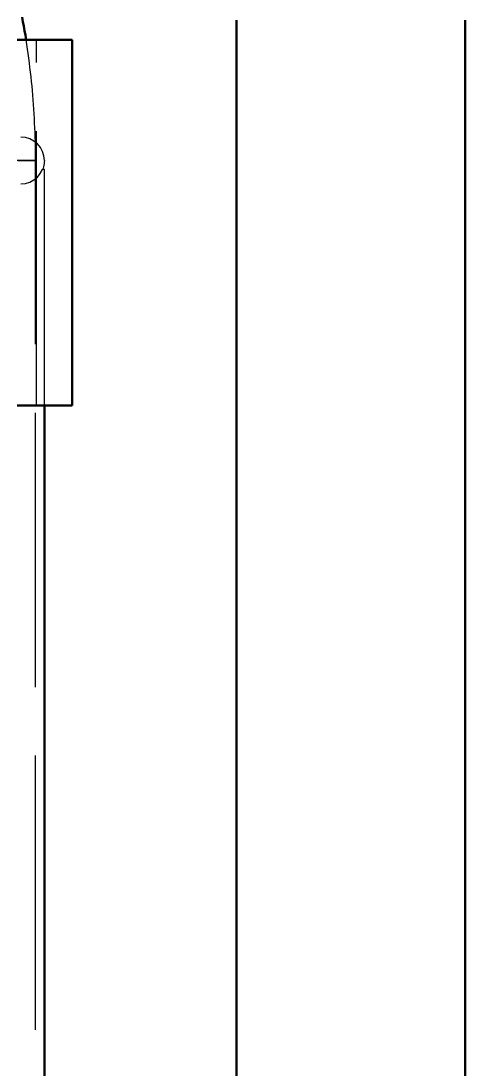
# Model space of a CAD drawing. Header units: millimetres. Extents: x 0 to 594, y 0 to 420.
# Drawn here: x 242.14 to 247, y 334.36 to 345.83 of the extents above; entities that cross this region are included whole.
import ezdxf

# ---------------------------------------------------------------- set-up
doc = ezdxf.new("R2010")
doc.units = ezdxf.units.MM
doc.linetypes.add('ISO02-TRAZOS', pattern=[3.75, 3, -0.75])
doc.layers.add('01-VISIBLE', color=7, linetype='CONTINUOUS', lineweight=50)
doc.layers.add('02-OCULTA', color=4, linetype='ISO02-TRAZOS', lineweight=25)

msp = doc.modelspace()

# ---------------------------------------------------------------- linework, layer by layer
at = {"layer": '01-VISIBLE'}
for p, q in [((242.7, 341.62), (242.7, 345.62)), ((244.5, 288.791), (244.5, 341.875)), ((247, 288.791), (247, 341.875)), ((242.396, 316.833), (242.396, 341.62))]:
    msp.add_line(p, q, dxfattribs=at)
for points in [[(242.196, 345.62), (242.188, 345.669), (242.18, 345.719), (242.171, 345.768), (242.162, 345.817), (242.153, 345.866)], [(244.5, 341.875), (244.5, 341.925), (244.5, 341.975), (244.5, 342.025), (244.5, 342.075), (244.5, 342.126), (244.5, 342.176), (244.5, 342.226), (244.5, 342.276), (244.5, 342.326), (244.5, 342.376), (244.5, 342.426), (244.5, 342.476), (244.5, 342.527), (244.5, 342.577), (244.5, 342.627), (244.5, 342.677), (244.5, 342.727), (244.5, 342.777), (244.5, 342.827), (244.5, 342.877), (244.5, 342.927), (244.5, 342.978), (244.5, 343.028), (244.5, 343.078), (244.5, 343.128), (244.5, 343.178), (244.5, 343.228), (244.5, 343.278), (244.5, 343.328), (244.5, 343.379), (244.5, 343.429), (244.5, 343.479), (244.5, 343.529), (244.5, 343.579), (244.5, 343.629), (244.5, 343.679), (244.5, 343.729), (244.5, 343.779), (244.5, 343.83), (244.5, 343.88), (244.5, 343.93), (244.5, 343.98), (244.5, 344.03), (244.5, 344.08), (244.5, 344.13), (244.5, 344.18), (244.5, 344.23), (244.5, 344.281), (244.5, 344.331), (244.5, 344.381), (244.5, 344.431), (244.5, 344.481), (244.5, 344.531), (244.5, 344.581), (244.5, 344.631), (244.5, 344.682), (244.5, 344.732), (244.5, 344.782), (244.5, 344.832), (244.5, 344.882), (244.5, 344.932), (244.5, 344.982), (244.5, 345.032), (244.5, 345.082), (244.5, 345.133), (244.5, 345.183), (244.5, 345.233), (244.5, 345.283), (244.5, 345.333), (244.5, 345.383), (244.5, 345.433), (244.5, 345.483), (244.5, 345.534), (244.5, 345.584), (244.5, 345.634), (244.5, 345.684), (244.5, 345.734), (244.5, 345.784), (244.5, 345.834)], [(247, 341.875), (247, 341.925), (247, 341.975), (247, 342.025), (247, 342.075), (247, 342.126), (247, 342.176), (247, 342.226), (247, 342.276), (247, 342.326), (247, 342.376), (247, 342.426), (247, 342.476), (247, 342.527), (247, 342.577), (247, 342.627), (247, 342.677), (247, 342.727), (247, 342.777), (247, 342.827), (247, 342.877), (247, 342.927), (247, 342.978), (247, 343.028), (247, 343.078), (247, 343.128), (247, 343.178), (247, 343.228), (247, 343.278), (247, 343.328), (247, 343.379), (247, 343.429), (247, 343.479), (247, 343.529), (247, 343.579), (247, 343.629), (247, 343.679), (247, 343.729), (247, 343.779), (247, 343.83), (247, 343.88), (247, 343.93), (247, 343.98), (247, 344.03), (247, 344.08), (247, 344.13), (247, 344.18), (247, 344.23), (247, 344.281), (247, 344.331), (247, 344.381), (247, 344.431), (247, 344.481), (247, 344.531), (247, 344.581), (247, 344.631), (247, 344.682), (247, 344.732), (247, 344.782), (247, 344.832), (247, 344.882), (247, 344.932), (247, 344.982), (247, 345.032), (247, 345.082), (247, 345.133), (247, 345.183), (247, 345.233), (247, 345.283), (247, 345.333), (247, 345.383), (247, 345.433), (247, 345.483), (247, 345.534), (247, 345.584), (247, 345.634), (247, 345.684), (247, 345.734), (247, 345.784), (247, 345.834)], [(242.1, 345.62), (242.15, 345.62), (242.2, 345.62), (242.25, 345.62), (242.3, 345.62), (242.35, 345.62), (242.4, 345.62), (242.45, 345.62), (242.5, 345.62), (242.55, 345.62), (242.6, 345.62), (242.65, 345.62), (242.7, 345.62)], [(242.1, 341.62), (242.15, 341.62), (242.2, 341.62), (242.25, 341.62), (242.3, 341.62), (242.35, 341.62), (242.4, 341.62), (242.45, 341.62), (242.5, 341.62), (242.55, 341.62), (242.6, 341.62), (242.65, 341.62), (242.7, 341.62)]]:
    msp.add_lwpolyline(points, dxfattribs=at)
at = {"layer": '02-OCULTA'}
for p, q in [((242.31, 341.62), (242.31, 345.62)), ((242.3, 267.29), (242.3, 344.3)), ((242.396, 344.2), (242.375, 344.2)), ((242.396, 344.2), (242.375, 344.2)), ((242.396, 267.39), (242.396, 344.2)), ((242.396, 341.62), (242.396, 344.2)), ((244.5, 341.875), (244.5, 288.791)), ((247, 341.875), (247, 288.791))]:
    msp.add_line(p, q, dxfattribs=at)
for points in [[(244.5, 341.875), (244.5, 341.925), (244.5, 341.975), (244.5, 342.025), (244.5, 342.075), (244.5, 342.126), (244.5, 342.176), (244.5, 342.226), (244.5, 342.276), (244.5, 342.326), (244.5, 342.376), (244.5, 342.426), (244.5, 342.476), (244.5, 342.527), (244.5, 342.577), (244.5, 342.627), (244.5, 342.677), (244.5, 342.727), (244.5, 342.777), (244.5, 342.827), (244.5, 342.877), (244.5, 342.927), (244.5, 342.978), (244.5, 343.028), (244.5, 343.078), (244.5, 343.128), (244.5, 343.178), (244.5, 343.228), (244.5, 343.278), (244.5, 343.328), (244.5, 343.379), (244.5, 343.429), (244.5, 343.479), (244.5, 343.529), (244.5, 343.579), (244.5, 343.629), (244.5, 343.679), (244.5, 343.729), (244.5, 343.779), (244.5, 343.83), (244.5, 343.88), (244.5, 343.93), (244.5, 343.98), (244.5, 344.03), (244.5, 344.08), (244.5, 344.13), (244.5, 344.18), (244.5, 344.23), (244.5, 344.281), (244.5, 344.331), (244.5, 344.381), (244.5, 344.431), (244.5, 344.481), (244.5, 344.531), (244.5, 344.581), (244.5, 344.631), (244.5, 344.682), (244.5, 344.732), (244.5, 344.782), (244.5, 344.832), (244.5, 344.882), (244.5, 344.932), (244.5, 344.982), (244.5, 345.032), (244.5, 345.082), (244.5, 345.133), (244.5, 345.183), (244.5, 345.233), (244.5, 345.283), (244.5, 345.333), (244.5, 345.383), (244.5, 345.433), (244.5, 345.483), (244.5, 345.534), (244.5, 345.584), (244.5, 345.634), (244.5, 345.684), (244.5, 345.734), (244.5, 345.784), (244.5, 345.834)], [(247, 341.875), (247, 341.925), (247, 341.975), (247, 342.025), (247, 342.075), (247, 342.126), (247, 342.176), (247, 342.226), (247, 342.276), (247, 342.326), (247, 342.376), (247, 342.426), (247, 342.476), (247, 342.527), (247, 342.577), (247, 342.627), (247, 342.677), (247, 342.727), (247, 342.777), (247, 342.827), (247, 342.877), (247, 342.927), (247, 342.978), (247, 343.028), (247, 343.078), (247, 343.128), (247, 343.178), (247, 343.228), (247, 343.278), (247, 343.328), (247, 343.378), (247, 343.429), (247, 343.479), (247, 343.529), (247, 343.579), (247, 343.629), (247, 343.679), (247, 343.729), (247, 343.779), (247, 343.83), (247, 343.88), (247, 343.93), (247, 343.98), (247, 344.03), (247, 344.08), (247, 344.13), (247, 344.18), (247, 344.23), (247, 344.281), (247, 344.331), (247, 344.381), (247, 344.431), (247, 344.481), (247, 344.531), (247, 344.581), (247, 344.631), (247, 344.682), (247, 344.732), (247, 344.782), (247, 344.832), (247, 344.882), (247, 344.932), (247, 344.982), (247, 345.032), (247, 345.082), (247, 345.133), (247, 345.183), (247, 345.233), (247, 345.283), (247, 345.333), (247, 345.383), (247, 345.433), (247, 345.483), (247, 345.533), (247, 345.584), (247, 345.634), (247, 345.684), (247, 345.734), (247, 345.784), (247, 345.834)], [(242.7, 345.62), (242.65, 345.62), (242.6, 345.62), (242.55, 345.62), (242.499, 345.62), (242.449, 345.62), (242.399, 345.62), (242.349, 345.62), (242.299, 345.62), (242.249, 345.62), (242.199, 345.62), (242.149, 345.62), (242.098, 345.62)], [(242.11, 345.62), (242.16, 345.62), (242.21, 345.62), (242.26, 345.62), (242.31, 345.62)], [(242.31, 345.62), (242.26, 345.62), (242.21, 345.62), (242.16, 345.62), (242.11, 345.62)], [(242.3, 344.3), (242.3, 344.351), (242.3, 344.402), (242.299, 344.453), (242.298, 344.504), (242.296, 344.555), (242.295, 344.606), (242.293, 344.657), (242.29, 344.708), (242.288, 344.759), (242.285, 344.809), (242.282, 344.86), (242.278, 344.911), (242.274, 344.962), (242.27, 345.013), (242.265, 345.064), (242.261, 345.114), (242.256, 345.165), (242.25, 345.216), (242.244, 345.266), (242.238, 345.317), (242.232, 345.368), (242.225, 345.418), (242.219, 345.469), (242.211, 345.519), (242.204, 345.57), (242.196, 345.62)], [(242.396, 344.3), (242.391, 344.35), (242.377, 344.398), (242.353, 344.442), (242.321, 344.481), (242.282, 344.513), (242.238, 344.537), (242.19, 344.551), (242.14, 344.556)], [(242.3, 344.3), (242.25, 344.3), (242.2, 344.3), (242.15, 344.3), (242.1, 344.3)], [(242.3, 344.3), (242.25, 344.3), (242.2, 344.3), (242.15, 344.3), (242.1, 344.3)], [(242.105, 344.3), (242.202, 344.3), (242.3, 344.3)], [(242.105, 344.3), (242.202, 344.3), (242.3, 344.3)], [(242.396, 344.3), (242.395, 344.283), (242.394, 344.266), (242.391, 344.249), (242.387, 344.232), (242.382, 344.216), (242.376, 344.2)], [(242.14, 344.044), (242.189, 344.049), (242.237, 344.063), (242.281, 344.087), (242.32, 344.118), (242.351, 344.156), (242.375, 344.2)], [(242.14, 344.044), (242.189, 344.049), (242.237, 344.063), (242.281, 344.087), (242.32, 344.118), (242.351, 344.156), (242.375, 344.2)], [(242.375, 344.2), (242.375, 344.2), (242.375, 344.2), (242.375, 344.2), (242.375, 344.2), (242.376, 344.2), (242.376, 344.2)], [(242.376, 344.2), (242.376, 344.2), (242.375, 344.2), (242.375, 344.2), (242.375, 344.2), (242.375, 344.2), (242.375, 344.2)], [(242.7, 341.62), (242.65, 341.62), (242.6, 341.62), (242.55, 341.62), (242.499, 341.62), (242.449, 341.62), (242.399, 341.62), (242.349, 341.62), (242.299, 341.62), (242.249, 341.62), (242.199, 341.62), (242.149, 341.62), (242.098, 341.62)], [(242.11, 341.62), (242.16, 341.62), (242.21, 341.62), (242.26, 341.62), (242.31, 341.62)], [(242.31, 341.62), (242.26, 341.62), (242.21, 341.62), (242.16, 341.62), (242.11, 341.62)]]:
    msp.add_lwpolyline(points, dxfattribs=at)

doc.saveas('drawing.dxf')
